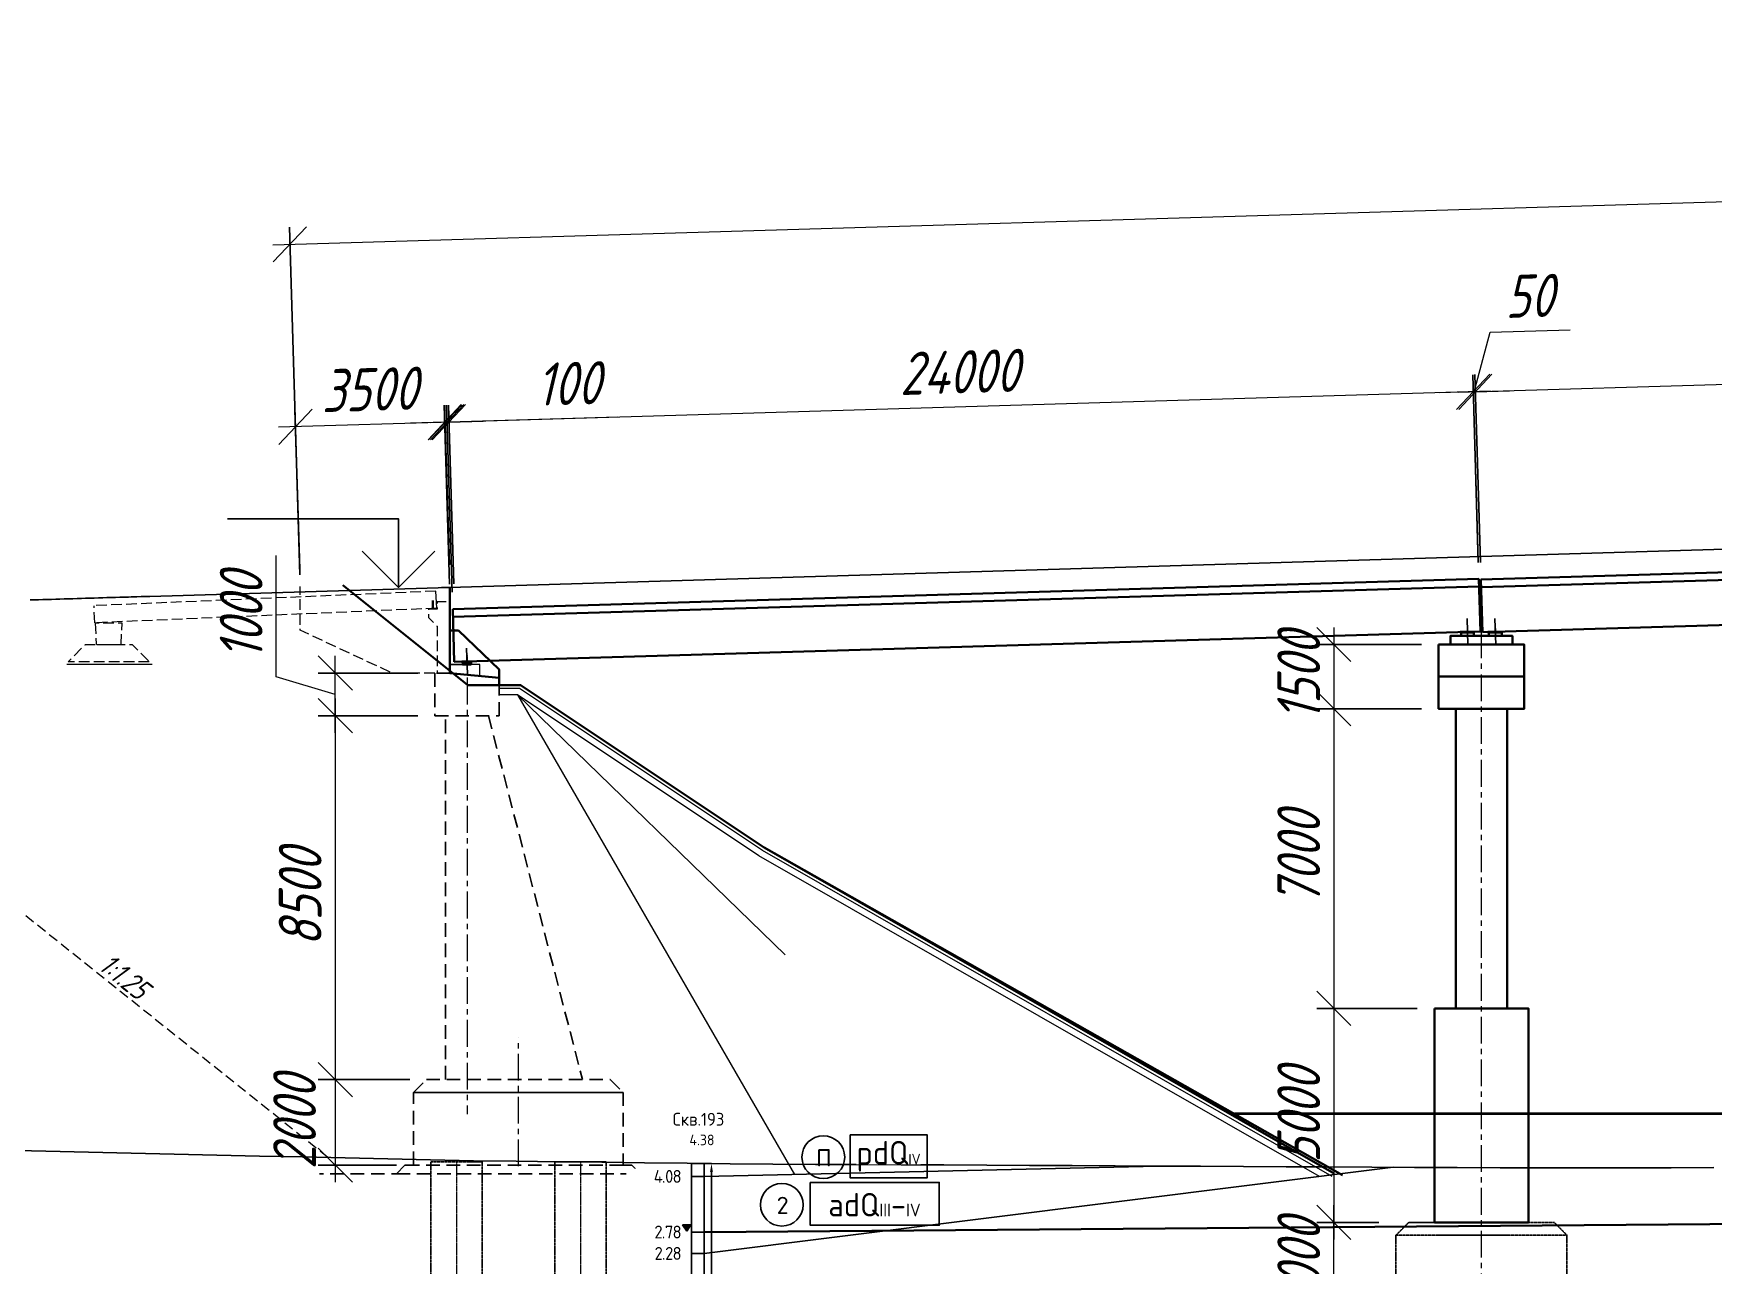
# Model space of a CAD drawing. Header units: millimetres. Extents: x 1864 to 10174863, y -4887456 to 5366151.
# Drawn here: x 6629556 to 6668827, y 1999 to 30779 of the extents above; entities that cross this region are included whole.
import ezdxf
from ezdxf.enums import TextEntityAlignment as Align

# ---------------------------------------------------------------- set-up
doc = ezdxf.new("R2018")
doc.units = ezdxf.units.MM
for name, pattern in [('DASHED', [7, 5, -2, 0]), ('HIDDEN', [9.525, 6.35, -3.175]), ('невидимая', [9.525, 6.35, -3.175]), ('осевая', [2, 1.25, -0.25, 0.25, -0.25])]:
    doc.linetypes.add(name, pattern=pattern)
for name, color, linetype, lineweight in [('(m)Невидимый контур', 4, 'HIDDEN', 18), ('01_Основные', 7, 'Continuous', 40), ('04_Невидимые', 3, 'Continuous', 13), ('1-Бетон', 106, 'Continuous', 35), ('1-Примечания', 4, 'Continuous', 25), ('1-Размеры', 1, 'Continuous', 25), ('1-Текст_3', 250, 'Continuous', 25), ('ИС_TXT', 4, 'Continuous', 18), ('ИС_АРМ', 1, 'Continuous', 35), ('ИС_Основная', 7, 'Continuous', 35), ('ИС_Ось', 3, 'осевая', 18), ('ИС_Размер', 3, 'Continuous', 18), ('ИС_Тонкая', 3, 'Continuous', 18), ('Размеры', 3, 'Continuous', 15), ('Штриховка', 2, 'Continuous', 5)]:
    doc.layers.add(name, color=color, linetype=linetype, lineweight=lineweight)
for name, color, linetype in [('geology', 250, 'Continuous'), ('Возрастные индексы', 1, 'Continuous'), ('Геология', 250, 'Continuous'), ('ИС_Невидимая', 4, 'невидимая'), ('Красный профиль', 1, 'Continuous'), ('Номера ИГЭ', 22, 'Continuous'), ('Отметки в скважинах', 7, 'Continuous'), ('Скважина', 170, 'Continuous'), ('Черный профиль', 3, 'Continuous')]:
    doc.layers.add(name, color=color, linetype=linetype)
doc.layers.add('Оси_Невидимые', color=5, linetype='Continuous', plot=False)
doc.layers.add('Помощь_Невидимый', color=7, linetype='Continuous', lineweight=30, plot=False)
doc.styles.add('0', font='isocpeur.ttf', dxfattribs={"width": 0.8, "oblique": 15})
doc.styles.add('ISOCPEUR_', font='isocpeur.ttf', dxfattribs={"width": 0.8, "oblique": 15, "height": 250})
doc.styles.get("Standard").update_dxf_attribs({"font": 'arial.ttf'})
doc.styles.add('Стандарт-геология', font='romant.shx', dxfattribs={"width": 0.9, "height": 2.5})
doc.dimstyles.new('М400нов', dxfattribs={"dimscale": 400, "dimtxt": 2.5, "dimasz": 2, "dimexe": 1, "dimexo": 1, "dimgap": 0.8, "dimtad": 1, "dimdec": 0, "dimzin": 0, "dimdsep": 46, "dimtxsty": '0', "dimblk": 'OBLIQUE', "dimcen": 0.09, "dimdle": 1, "dimclrd": 256, "dimclre": 256, "dimclrt": 256, "dimadec": 4, "dimazin": 0, "dimtfac": 1, "dimtdec": 0, "dimtmove": 1, "dimatfit": 2, "dimfxl": 1, "dimtolj": 1, "dimtzin": 0, "dimlwd": -1, "dimarcsym": 0})
doc.dimstyles.new('Скважина', dxfattribs={"dimtxt": 1.2, "dimasz": 2, "dimexe": 0, "dimexo": 0, "dimgap": 0.1, "dimtad": 1, "dimjust": 2, "dimtoh": 1, "dimdec": 1, "dimlfac": 0.1, "dimrnd": 0.1, "dimzin": 0, "dimdsep": 46, "dimtxsty": 'Standard', "dimcen": 0, "dimdle": 1.5, "dimadec": 1, "dimazin": 0, "dimtfac": 1, "dimtdec": 1, "dimtofl": 0, "dimtmove": 0, "dimatfit": 3, "dimfxl": 3, "dimtolj": 1, "dimtzin": 0, "dimarcsym": 0})

# ---------------------------------------------------------------- blocks, each defined once
blk = doc.blocks.new('*U455')
blk.add_lwpolyline([(0, 0), (0, 200)])
at = {"layer": 'Defpoints'}
for points in [[(-9, 0), (-9, 200)], [(-8, 0), (-8, 200)], [(8, 0), (8, 200)], [(9, 0), (9, 200)]]:
    blk.add_lwpolyline(points, dxfattribs=at)
blk = doc.blocks.new('_OBLIQUE')
at = {"color": 0, "linetype": 'ByBlock', "lineweight": -2}
blk.add_line((0.5, 0.5), (-0.5, -0.5), dxfattribs=at)
blk = doc.blocks.new('*D1109')
at = {"layer": 'Defpoints', "color": 0, "linetype": 'Continuous', "transparency": 16777216}
for p in [(6639165, 21698), (6639289, 17518), (6639389, 17521)]:
    blk.add_point(p, dxfattribs=at)
at = {"layer": 'ИС_Размер', "lineweight": -2, "transparency": 16777216}
for p, q in [((6639278, 17918), (6639154, 22098)), ((6639377, 17921), (6639253, 22101))]:
    blk.add_line(p, q, dxfattribs=at)
at = {"layer": 'ИС_Размер', "transparency": 16777216}
for p, q in [((6639165, 21698), (6638366, 21674)), ((6639265, 21701), (6639165, 21698)), ((6639265, 21701), (6639165, 21698)), ((6643211, 21818), (6639265, 21701)), ((6639265, 21701), (6640064, 21725))]:
    blk.add_line(p, q, dxfattribs=at)
at = {"layer": 'ИС_Размер', "linetype": 'Continuous', "transparency": 16777216, "xscale": 800, "yscale": 800, "zscale": 800}
for p, rotation in [((6639165, 21698), 1.699057018644369), ((6639265, 21701), 181.6990570186444)]:
    blk.add_blockref('_OBLIQUE', p, dxfattribs=dict(at, rotation=rotation))
at = {"layer": 'ИС_Размер', "linetype": 'Continuous', "transparency": 16777216, "insert": (6642053, 22604), "char_height": 1000, "attachment_point": 5, "rotation": 1.6991, "style": '0'}
blk.add_mtext('\\A1;100', dxfattribs=at)
blk = doc.blocks.new('*D1110')
at = {"layer": 'Defpoints', "color": 0, "linetype": 'Continuous', "transparency": 16777216}
for p in [(6635678, 21592), (6635790, 17863), (6639289, 17968)]:
    blk.add_point(p, dxfattribs=at)
at = {"layer": 'ИС_Размер', "lineweight": -2, "transparency": 16777216}
for p, q in [((6639277, 18368), (6639165, 22097)), ((6635778, 18263), (6635666, 21992))]:
    blk.add_line(p, q, dxfattribs=at)
at = {"layer": 'ИС_Размер', "transparency": 16777216}
blk.add_line((6639577, 21709), (6635278, 21580), dxfattribs=at)
at = {"layer": 'ИС_Размер', "linetype": 'Continuous', "transparency": 16777216, "xscale": 800, "yscale": 800, "zscale": 800}
for p, rotation in [((6635678, 21592), 181.7209602020484), ((6639177, 21697), 1.720960202048429)]:
    blk.add_blockref('_OBLIQUE', p, dxfattribs=dict(at, rotation=rotation))
at = {"layer": 'ИС_Размер', "linetype": 'Continuous', "transparency": 16777216, "insert": (6637403, 22464), "char_height": 1000, "attachment_point": 5, "rotation": 1.721, "style": '0'}
blk.add_mtext('\\A1;3500', dxfattribs=at)
blk = doc.blocks.new('*U439')
at = {"layer": '1-Примечания', "linetype": 'Continuous'}
blk.add_line((0, 0), (0.5, 0), dxfattribs=at)
for points in [[(3, 0), (3, 4), (13, 4)], [(5.121, 2.121), (3, 0), (0.879, 2.121)]]:
    blk.add_lwpolyline(points, dxfattribs=at)
at = {"layer": '1-Текст_3', "lineweight": 30, "oblique": 15, "width": 0.8, "flags": 104}
blk.add_attdef('ВЫСОТА', text='', height=3, dxfattribs=at).set_placement((8.127, 6.167), align=Align.MIDDLE_CENTER)
blk.add_attdef('ПРИМЕЧАНИЕ', text='', height=3, dxfattribs=at).set_placement((8, 3.25), align=Align.TOP_CENTER)
blk = doc.blocks.new('*D1167')
at = {"layer": 'Defpoints', "color": 0, "linetype": 'Continuous', "transparency": 16777216}
for p in [(6638940, 14841), (6636608, 6341), (6638726, 6341)]:
    blk.add_point(p, dxfattribs=at)
at = {"layer": 'ИС_Размер', "transparency": 16777216}
blk.add_line((6636608, 15241), (6636608, 5941), dxfattribs=at)
at = {"layer": 'ИС_Размер', "lineweight": -2, "transparency": 16777216}
for p, q in [((6638540, 14841), (6636208, 14841)), ((6638326, 6341), (6636208, 6341))]:
    blk.add_line(p, q, dxfattribs=at)
at = {"layer": 'ИС_Размер', "linetype": 'Continuous', "transparency": 16777216, "xscale": 800, "yscale": 800, "zscale": 800}
for p, rotation in [((6636608, 14841), 90), ((6636608, 6341), 270)]:
    blk.add_blockref('_OBLIQUE', p, dxfattribs=dict(at, rotation=rotation))
at = {"layer": 'ИС_Размер', "linetype": 'Continuous', "transparency": 16777216, "insert": (6635788, 10591), "char_height": 1000, "attachment_point": 5, "rotation": 90, "style": '0'}
blk.add_mtext('\\A1;8500', dxfattribs=at)
blk = doc.blocks.new('*D1168')
at = {"layer": 'Defpoints', "color": 0, "linetype": 'Continuous', "transparency": 16777216}
for p in [(6638752, 6341), (6636608, 4341), (6638439, 4341)]:
    blk.add_point(p, dxfattribs=at)
at = {"layer": 'ИС_Размер', "transparency": 16777216}
blk.add_line((6636608, 6741), (6636608, 3941), dxfattribs=at)
at = {"layer": 'ИС_Размер', "lineweight": -2, "transparency": 16777216}
for p, q in [((6638352, 6341), (6636208, 6341)), ((6638039, 4341), (6636208, 4341))]:
    blk.add_line(p, q, dxfattribs=at)
at = {"layer": 'ИС_Размер', "linetype": 'Continuous', "transparency": 16777216, "xscale": 800, "yscale": 800, "zscale": 800}
for p, rotation in [((6636608, 6341), 90), ((6636608, 4341), 270)]:
    blk.add_blockref('_OBLIQUE', p, dxfattribs=dict(at, rotation=rotation))
at = {"layer": 'ИС_Размер', "linetype": 'Continuous', "transparency": 16777216, "insert": (6635657, 5341), "char_height": 1000, "attachment_point": 5, "rotation": 90, "style": '0'}
blk.add_mtext('\\A1;2000', dxfattribs=at)
blk = doc.blocks.new('*D1169')
at = {"layer": 'Defpoints', "color": 0, "linetype": 'Continuous', "transparency": 16777216}
for p in [(6636608, 15838), (6638940, 15838), (6638940, 14841)]:
    blk.add_point(p, dxfattribs=at)
at = {"layer": 'ИС_Размер', "transparency": 16777216}
for p, q in [((6635228, 15754), (6635228, 18582)), ((6636608, 14441), (6636608, 16238)), ((6636608, 15340), (6635228, 15754))]:
    blk.add_line(p, q, dxfattribs=at)
at = {"layer": 'ИС_Размер', "lineweight": -2, "transparency": 16777216}
for p, q in [((6638540, 15838), (6636208, 15838)), ((6638540, 14841), (6636208, 14841))]:
    blk.add_line(p, q, dxfattribs=at)
at = {"layer": 'ИС_Размер', "linetype": 'Continuous', "transparency": 16777216, "xscale": 800, "yscale": 800, "zscale": 800}
for p, rotation in [((6636608, 15838), 90), ((6636608, 14841), 270)]:
    blk.add_blockref('_OBLIQUE', p, dxfattribs=dict(at, rotation=rotation))
at = {"layer": 'ИС_Размер', "linetype": 'Continuous', "transparency": 16777216, "insert": (6634408, 17168), "char_height": 1000, "attachment_point": 5, "rotation": 90, "style": '0'}
blk.add_mtext('\\A1;1000', dxfattribs=at)
blk = doc.blocks.new('*D1068')
at = {"layer": 'Defpoints', "color": 0, "transparency": 16777216}
for p in [(0, 90), (0, -130), (1.69, -130)]:
    blk.add_point(p, dxfattribs=at)
at = {"layer": 'Оси_Невидимые', "color": 0, "lineweight": -2, "transparency": 16777216}
for p, q in [((0, 90), (1.69, 90)), ((1.69, 88), (1.69, -128)), ((0, -130), (1.69, -130))]:
    blk.add_line(p, q, dxfattribs=at)
at = {"layer": 'Оси_Невидимые', "color": 0, "transparency": 16777216}
for points in [[(1.36, 88), (2.03, 88), (1.69, 90)], [(1.36, -128), (2.03, -128), (1.69, -130)]]:
    blk.add_solid(points, dxfattribs=at)
at = {"layer": 'Оси_Невидимые', "color": 0, "transparency": 16777216, "insert": (0.98, -126.23), "char_height": 1.2, "attachment_point": 5, "rotation": 90}
blk.add_mtext('\\A1;22.0', dxfattribs=at)
blk = doc.blocks.new('*U1065')
at = {"layer": 'Скважина'}
for p, q in [((-1.5, 0), (-1.5, -220)), ((1.5, -220), (1.5, 0)), ((-1.5, -220), (1.5, -220))]:
    blk.add_line(p, q, dxfattribs=at)
blk = doc.blocks.new('*D1076')
at = {"layer": 'Defpoints', "color": 0, "transparency": 16777216}
for p in [(0, 87.01), (0, -120), (1.69, -120)]:
    blk.add_point(p, dxfattribs=at)
at = {"layer": 'Оси_Невидимые', "color": 0, "lineweight": -2, "transparency": 16777216}
for p, q in [((0, 87.01), (1.69, 87.01)), ((1.69, 85.01), (1.69, -118)), ((0, -120), (1.69, -120))]:
    blk.add_line(p, q, dxfattribs=at)
at = {"layer": 'Оси_Невидимые', "color": 0, "transparency": 16777216}
for points in [[(1.36, 85.01), (2.03, 85.01), (1.69, 87.01)], [(1.36, -118), (2.03, -118), (1.69, -120)]]:
    blk.add_solid(points, dxfattribs=at)
at = {"layer": 'Оси_Невидимые', "color": 0, "transparency": 16777216, "insert": (0.98, -116.23), "char_height": 1.2, "attachment_point": 5, "rotation": 90}
blk.add_mtext('\\A1;20.7', dxfattribs=at)
blk = doc.blocks.new('A$C2FC637E1')
at = {"layer": 'Штриховка'}
h = blk.add_hatch(color=5, dxfattribs=at)
h.dxf.hatch_style = 1
h.paths.add_polyline_path([(2, 1.5), (1, 1.5), (0, 1.5), (1, 0)])
at = {"layer": 'Геология', "color": 5}
for points in [[(1, 1.5), (0, 1.5)], [(1, 0), (1, 0), (0, 1.5)], [(2, 1.5), (1, 1.5)], [(1, 0), (2, 1.5)]]:
    blk.add_lwpolyline(points, dxfattribs=at)
blk = doc.blocks.new('A$C84e8bafe')
at = {"layer": 'Возрастные индексы', "color": 250}
blk.add_lwpolyline([(1162, 1020), (4178, 1020), (4178, 20), (1162, 20)], close=True, dxfattribs=at)
at = {"layer": 'Номера ИГЭ', "color": 250, "style": 'Стандарт-геология'}
blk.add_text('2', height=400, dxfattribs=at).set_placement((517, 484), align=Align.MIDDLE)
at = {"layer": 'Возрастные индексы', "color": 250, "insert": (2664, 499), "char_height": 300, "width": 2952.51, "attachment_point": 5, "style": 'Стандарт-геология', "bg_fill": 3, "box_fill_scale": 1, "bg_fill_color": 256, "bg_fill_transparency": 0}
blk.add_mtext('{\\H1.833x;аdQ}III{\\H1.833x;-}IV', dxfattribs=at)
at = {"color": 18, "true_color": 0x000000}
blk.add_circle((499, 499), 499, dxfattribs=at)
blk = doc.blocks.new('A$C37DD3633')
at = {"color": 18, "true_color": 0x000000}
blk.add_circle((4.96, 5), 5, dxfattribs=at)
at = {"layer": 'Возрастные индексы', "color": 250, "insert": (20.21, 5.2), "char_height": 3, "width": 15, "attachment_point": 5, "style": 'Стандарт-геология', "bg_fill": 3, "box_fill_scale": 1, "bg_fill_color": 256, "bg_fill_transparency": 0}
blk.add_mtext('{\\H1.833x;pdQ\\H0.4546x;IV}', dxfattribs=at)
at = {"layer": 'Номера ИГЭ', "color": 250, "style": 'Стандарт-геология'}
blk.add_text('П', height=4, dxfattribs=at).set_placement((5.1, 4.85), align=Align.MIDDLE)
at = {"layer": 'Возрастные индексы', "color": 250}
blk.add_lwpolyline([(11.21, 10.2), (29.24, 10.2), (29.24, 0.2), (11.21, 0.2)], close=True, dxfattribs=at)
blk = doc.blocks.new('б24 1.23')
at = {"layer": '1-Бетон', "linetype": 'Continuous'}
for points in [[(0, 0), (6, 1230)], [(6, 1230), (24005, 1120)], [(5, 1050), (24005, 940)], [(24000, -110), (24005, 1120)], [(0, 0), (24000, -110)]]:
    blk.add_lwpolyline(points, dxfattribs=at)
at = {"layer": 'Красный профиль', "linetype": 'Continuous'}
for points in [[(301, 306), (299, -309)], [(23701, 199), (23698, -416)]]:
    blk.add_lwpolyline(points, dxfattribs=at)
blk = doc.blocks.new('*D1292')
at = {"layer": 'Defpoints', "color": 0, "linetype": 'Continuous', "transparency": 16777216}
for p in [(6659953, 3005), (6661404, 3005), (6661104, 1005)]:
    blk.add_point(p, dxfattribs=at)
at = {"layer": 'ИС_Размер', "transparency": 16777216}
blk.add_line((6659953, 605), (6659953, 3405), dxfattribs=at)
at = {"layer": 'ИС_Размер', "lineweight": -2, "transparency": 16777216}
for p, q in [((6661004, 3005), (6659553, 3005)), ((6660704, 1005), (6659553, 1005))]:
    blk.add_line(p, q, dxfattribs=at)
at = {"layer": 'ИС_Размер', "linetype": 'Continuous', "transparency": 16777216, "xscale": 800, "yscale": 800, "zscale": 800}
for p, rotation in [((6659953, 3005), 90), ((6659953, 1005), 270)]:
    blk.add_blockref('_OBLIQUE', p, dxfattribs=dict(at, rotation=rotation))
at = {"layer": 'ИС_Размер', "linetype": 'Continuous', "transparency": 16777216, "insert": (6659133, 2005), "char_height": 1000, "attachment_point": 5, "rotation": 90, "style": '0'}
blk.add_mtext('\\A1;2000', dxfattribs=at)
blk = doc.blocks.new('*D1293')
at = {"layer": 'Defpoints', "color": 0, "linetype": 'Continuous', "transparency": 16777216}
for p in [(6662404, 15005), (6659953, 8005), (6662304, 8005)]:
    blk.add_point(p, dxfattribs=at)
at = {"layer": 'ИС_Размер', "transparency": 16777216}
blk.add_line((6659953, 15405), (6659953, 7605), dxfattribs=at)
at = {"layer": 'ИС_Размер', "lineweight": -2, "transparency": 16777216}
for p, q in [((6662004, 15005), (6659553, 15005)), ((6661904, 8005), (6659553, 8005))]:
    blk.add_line(p, q, dxfattribs=at)
at = {"layer": 'ИС_Размер', "linetype": 'Continuous', "transparency": 16777216, "xscale": 800, "yscale": 800, "zscale": 800}
for p, rotation in [((6659953, 15005), 90), ((6659953, 8005), 270)]:
    blk.add_blockref('_OBLIQUE', p, dxfattribs=dict(at, rotation=rotation))
at = {"layer": 'ИС_Размер', "linetype": 'Continuous', "transparency": 16777216, "insert": (6659133, 11505), "char_height": 1000, "attachment_point": 5, "rotation": 90, "style": '0'}
blk.add_mtext('\\A1;7000', dxfattribs=at)
blk = doc.blocks.new('*D1294')
at = {"layer": 'Defpoints', "color": 0, "linetype": 'Continuous', "transparency": 16777216}
for p in [(6662404, 16505), (6659953, 15005), (6662404, 15005)]:
    blk.add_point(p, dxfattribs=at)
at = {"layer": 'ИС_Размер', "transparency": 16777216}
blk.add_line((6659953, 16905), (6659953, 14605), dxfattribs=at)
at = {"layer": 'ИС_Размер', "lineweight": -2, "transparency": 16777216}
for p, q in [((6662004, 16505), (6659553, 16505)), ((6662004, 15005), (6659553, 15005))]:
    blk.add_line(p, q, dxfattribs=at)
at = {"layer": 'ИС_Размер', "linetype": 'Continuous', "transparency": 16777216, "xscale": 800, "yscale": 800, "zscale": 800}
for p, rotation in [((6659953, 16505), 90), ((6659953, 15005), 270)]:
    blk.add_blockref('_OBLIQUE', p, dxfattribs=dict(at, rotation=rotation))
at = {"layer": 'ИС_Размер', "linetype": 'Continuous', "transparency": 16777216, "insert": (6659133, 15755), "char_height": 1000, "attachment_point": 5, "rotation": 90, "style": '0'}
blk.add_mtext('\\A1;1500', dxfattribs=at)
blk = doc.blocks.new('*D1295')
at = {"layer": 'Defpoints', "color": 0, "linetype": 'Continuous', "transparency": 16777216}
for p in [(6662304, 8005), (6659953, 3005), (6661404, 3005)]:
    blk.add_point(p, dxfattribs=at)
at = {"layer": 'ИС_Размер', "transparency": 16777216}
blk.add_line((6659953, 8405), (6659953, 2605), dxfattribs=at)
at = {"layer": 'ИС_Размер', "lineweight": -2, "transparency": 16777216}
for p, q in [((6661904, 8005), (6659553, 8005)), ((6661004, 3005), (6659553, 3005))]:
    blk.add_line(p, q, dxfattribs=at)
at = {"layer": 'ИС_Размер', "linetype": 'Continuous', "transparency": 16777216, "xscale": 800, "yscale": 800, "zscale": 800}
for p, rotation in [((6659953, 8005), 90), ((6659953, 3005), 270)]:
    blk.add_blockref('_OBLIQUE', p, dxfattribs=dict(at, rotation=rotation))
at = {"layer": 'ИС_Размер', "linetype": 'Continuous', "transparency": 16777216, "insert": (6659133, 5505), "char_height": 1000, "attachment_point": 5, "rotation": 90, "style": '0'}
blk.add_mtext('\\A1;5000', dxfattribs=at)
blk = doc.blocks.new('*D1297')
at = {"layer": 'Defpoints', "color": 0, "transparency": 16777216}
for p in [(6663213, 22410), (6663343, 18022), (6663393, 18023)]:
    blk.add_point(p, dxfattribs=at)
at = {"layer": 'ИС_Размер', "transparency": 16777216}
for p, q in [((6663238, 22411), (6663611, 23802)), ((6663611, 23802), (6665478, 23858)), ((6663213, 22410), (6662413, 22386)), ((6663263, 22411), (6663213, 22410)), ((6663263, 22411), (6663213, 22410)), ((6663263, 22411), (6664062, 22435))]:
    blk.add_line(p, q, dxfattribs=at)
at = {"layer": 'ИС_Размер', "lineweight": -2, "transparency": 16777216}
for p, q in [((6663331, 18422), (6663201, 22810)), ((6663381, 18423), (6663251, 22811))]:
    blk.add_line(p, q, dxfattribs=at)
at = {"layer": 'ИС_Размер', "transparency": 16777216, "xscale": 800, "yscale": 800, "zscale": 800}
for p, rotation in [((6663213, 22410), 1.699057018922731), ((6663263, 22411), 181.6990570189227)]:
    blk.add_blockref('_OBLIQUE', p, dxfattribs=dict(at, rotation=rotation))
at = {"layer": 'ИС_Размер', "transparency": 16777216, "insert": (6664520, 24650), "char_height": 1000, "attachment_point": 5, "rotation": 1.6991, "style": '0'}
blk.add_mtext('\\A1;50', dxfattribs=at)
blk = doc.blocks.new('*D1298')
at = {"layer": 'Defpoints', "color": 0, "transparency": 16777216}
for p in [(6687252, 23123), (6687382, 18735), (6663393, 18023)]:
    blk.add_point(p, dxfattribs=at)
at = {"layer": 'ИС_Размер', "lineweight": -2, "transparency": 16777216}
for p, q in [((6687371, 19135), (6687240, 23523)), ((6663381, 18423), (6663251, 22811))]:
    blk.add_line(p, q, dxfattribs=at)
at = {"layer": 'ИС_Размер', "transparency": 16777216}
blk.add_line((6662863, 22400), (6687652, 23135), dxfattribs=at)
at = {"layer": 'ИС_Размер', "transparency": 16777216, "xscale": 800, "yscale": 800, "zscale": 800}
for p, rotation in [((6687252, 23123), 1.699057018740383), ((6663263, 22411), 181.6990570187404)]:
    blk.add_blockref('_OBLIQUE', p, dxfattribs=dict(at, rotation=rotation))
at = {"layer": 'ИС_Размер', "transparency": 16777216, "insert": (6675233, 23587), "char_height": 1000, "attachment_point": 5, "rotation": 1.6991, "style": '0'}
blk.add_mtext('\\A1;24000', dxfattribs=at)
blk = doc.blocks.new('*D1309')
at = {"layer": 'Defpoints', "color": 0, "transparency": 16777216}
for p in [(6786891, 30367), (6787133, 22247), (6635790, 17736)]:
    blk.add_point(p, dxfattribs=at)
at = {"layer": 'ИС_Размер', "lineweight": -2, "transparency": 16777216}
for p, q in [((6787121, 22647), (6786879, 30767)), ((6635778, 18135), (6635536, 26255))]:
    blk.add_line(p, q, dxfattribs=at)
at = {"layer": 'ИС_Размер', "transparency": 16777216}
blk.add_line((6635148, 25843), (6787291, 30379), dxfattribs=at)
at = {"layer": 'ИС_Размер', "transparency": 16777216, "xscale": 800, "yscale": 800, "zscale": 800}
for p, rotation in [((6786891, 30367), 1.7075030835036), ((6635548, 25855), 181.7075030835036)]:
    blk.add_blockref('_OBLIQUE', p, dxfattribs=dict(at, rotation=rotation))
at = {"layer": 'ИС_Размер', "transparency": 16777216, "insert": (6711195, 28931), "char_height": 1000, "attachment_point": 5, "rotation": 1.7075, "style": '0'}
blk.add_mtext('\\A1;151450', dxfattribs=at)
blk = doc.blocks.new('*D1333')
at = {"layer": 'Defpoints', "color": 0, "transparency": 16777216}
for p in [(6639224, 21698), (6663343, 18043), (6639353, 17331)]:
    blk.add_point(p, dxfattribs=at)
at = {"layer": 'ИС_Размер', "lineweight": -2, "transparency": 16777216}
for p, q in [((6663331, 18442), (6663201, 22810)), ((6639341, 17731), (6639212, 22098))]:
    blk.add_line(p, q, dxfattribs=at)
at = {"layer": 'ИС_Размер', "transparency": 16777216}
blk.add_line((6663613, 22422), (6638824, 21687), dxfattribs=at)
at = {"layer": 'ИС_Размер', "transparency": 16777216, "xscale": 800, "yscale": 800, "zscale": 800}
for p, rotation in [((6663213, 22410), 1.699057018737511), ((6639224, 21698), 181.6990570187375)]:
    blk.add_blockref('_OBLIQUE', p, dxfattribs=dict(at, rotation=rotation))
at = {"layer": 'ИС_Размер', "transparency": 16777216, "insert": (6651194, 22874), "char_height": 1000, "attachment_point": 5, "rotation": 1.6991, "style": '0'}
blk.add_mtext('\\A1;24000', dxfattribs=at)
blk = doc.blocks.new('*U1067')
at = {"layer": 'Отметки в скважинах'}
for p, q in [((-5.5, -130), (-3, -130)), ((0, -130), (2.5, -130))]:
    blk.add_line(p, q, dxfattribs=at)
at = {"layer": 'Помощь_Невидимый', "color": 5, "lineweight": -3}
for p, q in [((-5.5, -10), (-3, -10)), ((0, -130), (2.5, -130))]:
    blk.add_line(p, q, dxfattribs=at)
at = {"layer": 'Оси_Невидимые'}
dim = blk.add_aligned_dim(p1=(0, 90), p2=(0, -130), distance=1.69, dimstyle='Скважина', dxfattribs=at)
dim.commit()
dim.dimension.update_dxf_attribs({"geometry": '*D1068', "text_midpoint": (0.98, -126.23)})
at = {"layer": 'Отметки в скважинах', "lineweight": 13, "insert": (3.15, -130), "char_height": 3, "width": 7.6116, "attachment_point": 4, "style": 'Стандарт-геология', "bg_fill": 3, "box_fill_scale": 1.1, "bg_fill_color": 256, "bg_fill_transparency": 0}
blk.add_mtext('{\\T0.9;22.0}', dxfattribs=at)
blk = doc.blocks.new('*U1075')
at = {"layer": 'Отметки в скважинах'}
for p, q in [((-5.5, -120), (-3, -120)), ((0, -120), (2.5, -120))]:
    blk.add_line(p, q, dxfattribs=at)
at = {"layer": 'Помощь_Невидимый', "color": 5, "lineweight": -3}
for p, q in [((-5.5, -10), (-3, -10)), ((0, -120), (2.5, -120))]:
    blk.add_line(p, q, dxfattribs=at)
at = {"layer": 'Оси_Невидимые'}
dim = blk.add_aligned_dim(p1=(0, 87.01), p2=(0, -120), distance=1.69, dimstyle='Скважина', dxfattribs=at)
dim.commit()
dim.dimension.update_dxf_attribs({"geometry": '*D1076', "text_midpoint": (0.98, -116.23)})
at = {"layer": 'Отметки в скважинах', "lineweight": 13, "insert": (3.15, -120), "char_height": 3, "width": 7.6116, "attachment_point": 4, "style": 'Стандарт-геология', "bg_fill": 3, "box_fill_scale": 1.1, "bg_fill_color": 256, "bg_fill_transparency": 0}
blk.add_mtext('{\\T0.9;20.7}', dxfattribs=at)
blk = doc.blocks.new('нов геол')
at = {"layer": 'geology'}
blk.add_blockref('A$C84e8bafe', (8504576, 418015), dxfattribs=at)
at = {"layer": 'Скважина', "color": 0, "xscale": 100, "yscale": 100, "zscale": 100}
blk.add_blockref('*U1067', (8503260, 410476), dxfattribs=at)
at = {"layer": 'Скважина', "color": 0, "style": 'Стандарт-геология', "width": 0.9}
blk.add_text('Скв.193', height=300, dxfattribs=at).set_placement((8503126, 420361), align=Align.CENTER)
at = {"layer": 'Скважина', "color": 0, "lineweight": 13, "style": 'Стандарт-геология', "width": 0.9}
blk.add_text('4.38', height=250, dxfattribs=at).set_placement((8503500, 420153), align=Align.TOP_RIGHT)
at = {"layer": 'Геология', "color": 18, "true_color": 0x000000, "flags": 128}
for points in [[(8502960, 419476), (8503260, 419476)], [(8502960, 419176), (8503260, 419176)], [(8502960, 417876), (8503260, 417876)], [(8502960, 417376), (8503260, 417376)]]:
    blk.add_lwpolyline(points, dxfattribs=at)
at = {"layer": 'geology', "color": 5, "xscale": 100, "yscale": 100, "zscale": 100}
blk.add_blockref('*U1065', (8503110, 419476), dxfattribs=at)
at = {"layer": 'Скважина', "color": 0, "xscale": 100, "yscale": 100, "zscale": 100}
blk.add_blockref('*U1075', (8503260, 410776), dxfattribs=at)
at = {"layer": 'geology'}
blk.add_line((8503260, 417376), (8519365, 419390), dxfattribs=at)
blk.add_lwpolyline([(8503260, 419176), (8513865, 419417)], dxfattribs=at)
at = {"layer": 'ИС_Основная', "color": 146, "linetype": 'Continuous', "true_color": 0x105689}
blk.add_line((8503260, 417876), (8531811, 418103), dxfattribs=at)
at = {"layer": 'Отметки в скважинах', "color": 0, "lineweight": 13, "char_height": 300, "width": 1241.03, "attachment_point": 6, "style": 'Стандарт-геология', "bg_fill": 3, "box_fill_scale": 1.1, "bg_fill_color": 256, "bg_fill_transparency": 0}
for s, insert in [('{\\T0.9;4.08}', (8502710, 419176)), ('{\\T0.9;2.28}', (8502710, 417376))]:
    blk.add_mtext(s, dxfattribs=dict(at, insert=insert))
at = {"layer": 'Геология', "xscale": 100, "yscale": 100, "zscale": 100}
blk.add_blockref('A$C37DD3633', (8505548, 419126), dxfattribs=at)
at = {"layer": 'Отметки в скважинах', "color": 0, "lineweight": 13, "insert": (8502710, 417876), "char_height": 300, "width": 1241.03, "attachment_point": 6, "style": 'Стандарт-геология', "bg_fill": 3, "box_fill_scale": 1.1, "bg_fill_color": 256, "bg_fill_transparency": 0}
blk.add_mtext('{\\T0.9;2.78}', dxfattribs=at)
at = {"layer": 'geology', "xscale": 100, "yscale": 100, "zscale": 100}
blk.add_blockref('A$C2FC637E1', (8502750, 417894), dxfattribs=at)

msp = doc.modelspace()

# ---------------------------------------------------------------- linework, layer by layer
at = {"layer": '(m)Невидимый контур', "color": 3, "ltscale": 37}
msp.add_line((6636438.6, 4518.8), (6620478.7, 17275.1), dxfattribs=at)
at = {"linetype": 'Continuous', "flags": 128}
msp.add_lwpolyline([(6639289.4, 16038.5), (6639689.4, 16038.5), (6639689.4, 16110.5)], dxfattribs=at)
at = {"layer": '01_Основные', "color": 146, "linetype": 'Continuous', "true_color": 0x105689}
msp.add_line((6749496.9, 5540), (6657629.8, 5540), dxfattribs=at)
at = {"layer": '04_Невидимые', "color": 4, "linetype": 'DASHED', "ltscale": 50, "flags": 128}
for points in [[(6638962.4, 17752.1), (6630979.4, 17412.9)], [(6639289.4, 15838.1), (6637939.6, 15838.1), (6635790.6, 16838.4), (6635790, 17863.2)], [(6630986.6, 17012), (6630969.6, 17412.5)], [(6638979.4, 17352.5), (6630996.4, 17013.2)], [(6630996.4, 17013.2), (6630996.4, 17003.2)]]:
    msp.add_lwpolyline(points, dxfattribs=at)
at = {"layer": '04_Невидимые', "color": 4, "linetype": 'DASHED', "ltscale": 500, "flags": 128}
msp.add_lwpolyline([(6638979.4, 17351.7), (6638962.4, 17752.1)], dxfattribs=at)
msp.add_lwpolyline([(6638979.4, 17351.7), (6638962.4, 17752.1)], dxfattribs=at)
at = {"layer": '04_Невидимые', "color": 4, "linetype": 'DASHED', "ltscale": 50, "flags": 128}
for points in [[(6639289.4, 15838.1), (6639289.4, 17502.9), (6638990, 17502.9), (6638990, 17334.4), (6638789.4, 17334.4), (6638789.4, 17134.4), (6638989.4, 16934.4), (6638989.4, 15838.1)], [(6630996.4, 17003.2), (6631020.4, 16523.2), (6631041.4, 16503.2), (6631581.4, 16503.2), (6631602.4, 16523.2), (6631626.4, 17003.2)], [(6632261.4, 16103.2), (6630361.4, 16103.2), (6630761.4, 16503.2), (6631861.4, 16503.2)]]:
    msp.add_lwpolyline(points, close=True, dxfattribs=at)
at = {"layer": '04_Невидимые', "color": 4, "linetype": 'DASHED', "ltscale": 500, "flags": 128}
msp.add_lwpolyline([(6639289.4, 15838.2), (6639989.4, 15769.4), (6639989.4, 16038.5), (6639289.4, 16038.5)], close=True, dxfattribs=at)
at = {"layer": '1-Бетон'}
for points in [[(6662403.9, 16504.7), (6664404, 16504.7), (6664404, 15004.7), (6662403.9, 15004.7)], [(6663249.4, 16784.3), (6662909.4, 16784.3), (6662909.4, 16804.3), (6663249.4, 16804.3)], [(6663229.4, 16784.3), (6662929.4, 16784.3), (6662929.4, 16704.7), (6663229.4, 16704.7)], [(6663899.2, 16782.7), (6663559.2, 16782.7), (6663559.2, 16802.7), (6663899.2, 16802.7)], [(6663879.2, 16704.7), (6663579.2, 16704.7), (6663579.2, 16782.7), (6663879.2, 16782.7)], [(6639809.4, 16090.5), (6639569.4, 16090.5), (6639569.4, 16110.5), (6639809.4, 16110.5)], [(6639789.5, 16038.5), (6639589.5, 16038.5), (6639589.5, 16090.5), (6639789.5, 16090.5)]]:
    msp.add_lwpolyline(points, close=True, dxfattribs=at)
for points in [[(6662678.9, 16504.7), (6662678.9, 16704.7), (6663379.1, 16704.7), (6663379.1, 16704.7)], [(6663379.1, 16704.7), (6664128.9, 16704.7), (6664128.9, 16504.7), (6662678.9, 16504.7), (6662678.9, 16504.7)], [(6663379.1, 16704.7), (6662678.9, 16704.7)], [(6662403.9, 15754.7), (6664404, 15754.7)]]:
    msp.add_lwpolyline(points, dxfattribs=at)
at = {"layer": '1-Бетон', "color": 1}
msp.add_lwpolyline([(6640439.6, 15557.3), (6640939.4, 15557.3), (6646634.9, 11760.3), (6660158.8, 4109.2)], dxfattribs=at)
at = {"layer": 'ИС_TXT', "color": 5, "ltscale": 0.05}
msp.add_line((6632330.8, 16039.8, 999), (6630330.8, 16039.8, 999), dxfattribs=at)
at = {"layer": 'ИС_Невидимая', "ltscale": 50}
for points in [[(6640439.6, 15725.1), (6639289.4, 15838.2), (6638939.6, 15838.1), (6638939.6, 14841.3), (6640439.6, 14841.3)], [(6643339, 6041.3), (6638438.9, 6041.3), (6638738.6, 6341.3), (6643039, 6341.3)], [(6643338.6, 4341.3), (6638438.6, 4341.3), (6638438.9, 6041.3), (6643339, 6041.3)]]:
    msp.add_lwpolyline(points, close=True, dxfattribs=at)
for points in [[(6640189.2, 14841.3), (6642388.8, 6341.3), (6639188.8, 6341.3), (6639189.4, 14841.3)], [(6638438.6, 4341.3), (6638238.6, 4341.3), (6638038.6, 4141.3)], [(6638438.6, 4341.3), (6638238.6, 4341.3), (6638038.6, 4141.3)], [(6643339.6, 4341.3), (6643539.6, 4341.3), (6643739.6, 4141.3)], [(6643339.6, 4341.3), (6643539.6, 4341.3), (6643739.6, 4141.3)], [(6638238.6, 4141.3), (6636238.6, 4141.3)], [(6638038.6, 4141.3), (6643739.6, 4141.3)], [(6638038.6, 4141.3), (6643739.6, 4141.3)]]:
    msp.add_lwpolyline(points, dxfattribs=at)
at = {"layer": 'ИС_Невидимая', "ltscale": 0.3}
for points in [[(6638839.4, -17658.8), (6638839.4, 4415.7), (6640039.4, 4415.7), (6640039.4, -17658.8), (6638839.4, -17658.8)], [(6641739.4, -17658.8), (6641739.4, 4415.7), (6642939.4, 4415.7), (6642939.4, -17658.8), (6641739.4, -17658.8)]]:
    msp.add_lwpolyline(points, dxfattribs=at)
at = {"layer": 'ИС_Основная'}
for p, q in [((6639709.2, 15557.3), (6636789.4, 17893.1)), ((6640439.6, 15725.1), (6640439.4, 15557.3))]:
    msp.add_line(p, q, dxfattribs=at)
for points in [[(6639289.4, 15838.2), (6639289.4, 17840.6)], [(6646634.9, 11760.3), (6640939.4, 15557.3), (6639709.2, 15557.3)], [(6659958.2, 4147), (6646634.9, 11760.3)]]:
    msp.add_lwpolyline(points, dxfattribs=at)
msp.add_lwpolyline([(6639289.4, 15838.2), (6640439.6, 15725.1), (6640439.6, 15925.1), (6639489.4, 16830.1), (6639289.4, 16830.1)], close=True, dxfattribs=at)
at = {"layer": 'ИС_Ось'}
for p, q in [((6639439.4, 4415.7), (6639439.4, -17658.8)), ((6642339.4, 4415.7), (6642339.4, -17658.8))]:
    msp.add_line(p, q, dxfattribs=at)
at = {"layer": 'ИС_Ось', "ltscale": 10}
msp.add_lwpolyline([(6663079.1, 16864.3), (6663079.1, 16741.1)], dxfattribs=at)
at = {"layer": 'ИС_Ось'}
for points in [[(6663729.3, 16879.4), (6663729.3, 16674.2)], [(6639689.4, 16251.1), (6639689.4, 16045.9)]]:
    msp.add_lwpolyline(points, dxfattribs=at)
at = {"layer": 'ИС_Ось', "ltscale": 500}
for points in [[(6639689.6, 15732.8), (6639689.6, 5532.7)], [(6640889.1, 4315.8), (6640889.1, 7318.8)]]:
    msp.add_lwpolyline(points, dxfattribs=at)
at = {"layer": 'ИС_Тонкая'}
for q in [(6647124.5, 9257.2), (6647343.6, 4122.6)]:
    msp.add_line((6640869.7, 15327.3), q, dxfattribs=at)
for points in [[(6646592.9, 11692.2), (6640915.1, 15477.3), (6640439.4, 15477.3)], [(6646514, 11564.5), (6640869.7, 15327.3), (6640439.4, 15327.3)], [(6659619.5, 4075.6), (6646514, 11564.5)], [(6659917.6, 4078), (6646592.9, 11692.2)]]:
    msp.add_lwpolyline(points, dxfattribs=at)
at = {"layer": 'Красный профиль', "linetype": 'Continuous', "flags": 128}
msp.add_lwpolyline([(6629472.9, 17546), (6629572.8, 17549), (6629672.8, 17552), (6629772.7, 17555), (6629838.6, 17557), (6629872.7, 17558), (6629972.6, 17561), (6630072.6, 17564), (6630172.5, 17567), (6630272.5, 17570.1), (6630372.4, 17573.1), (6630472.4, 17576.1), (6630572.3, 17579.1), (6630672.3, 17582.1), (6630772.2, 17585.1), (6630838.6, 17587.1), (6630872.2, 17588.1), (6630972.1, 17591.1), (6631072.1, 17594.1), (6631172, 17597.1), (6631272, 17600.1), (6631371.9, 17603.1), (6631471.9, 17606.1), (6631571.8, 17609.1), (6631671.8, 17612.1), (6631771.7, 17615.1), (6631838.6, 17617.1), (6631871.7, 17618.1), (6631971.6, 17621.1), (6632071.6, 17624.1), (6632171.5, 17627.1), (6632271.5, 17630.1), (6787866.7, 22297.9)], dxfattribs=at)
at = {"layer": 'Черный профиль', "linetype": 'Continuous', "flags": 128}
msp.add_lwpolyline([(6628838.6, 4694.3), (6629838.6, 4667.8), (6630838.6, 4645.2), (6631838.6, 4622.6), (6632838.6, 4600), (6633838.6, 4577.5), (6634838.6, 4554.9), (6635838.6, 4532.3), (6636838.6, 4509.8), (6637838.6, 4487.2), (6638838.6, 4464.7), (6639838.6, 4445.3), (6640838.6, 4431.2), (6641838.6, 4419.4), (6642838.6, 4407.7), (6643838.6, 4396), (6644838.6, 4384.2), (6645838.6, 4372.5), (6646838.6, 4365.2), (6647838.6, 4360.1), (6648838.6, 4355.1), (6649838.6, 4350.1), (6650838.6, 4345.1), (6651838.6, 4340), (6652838.6, 4335), (6653838.6, 4330), (6654838.6, 4325), (6655838.6, 4319.9), (6656838.6, 4314.9), (6657838.6, 4309.9), (6658838.6, 4304.9), (6659838.6, 4299.9), (6660838.6, 4294.8), (6661838.6, 4289.8), (6662838.6, 4284.8), (6663838.6, 4279.8), (6664838.6, 4275.3), (6665838.6, 4276.6), (6666838.6, 4278.3), (6667838.6, 4280.6), (6668838.6, 4283.7)], dxfattribs=at)

# ---------------------------------------------------------------- block references
at = {"layer": '1-Бетон', "rotation": 1.961774794791721}
for p in [(6663429.4, 16793.8), (6639389.6, 16101.6)]:
    msp.add_blockref('б24 1.23', p, dxfattribs=at)
at = {"layer": '1-Размеры', "transparency": 33554687}
ref = msp.add_blockref('*U439', (6639289.4, 17840.6), dxfattribs=dict(at, xscale=-399.9999999999999, yscale=399.9999999999999, zscale=399.9999999999999, rotation=359.999718071565))
lines = msp.add_mtext('\\W0.8000;17.84', dxfattribs={"layer": '1-Текст_3', "insert": (6636038.8, 20307.5), "char_height": 2.5, "attachment_point": 1, "rotation": 359.99972, "bg_fill": 3, "box_fill_scale": 1, "bg_fill_color": 256, "bg_fill_transparency": 0})
ref.add_attrib('ВЫСОТА', '', (6636038.8, 20307.5)).embed_mtext(lines)
lines = msp.add_mtext('\\W0.8000;', dxfattribs={"layer": '1-Текст_3', "insert": (6636089.4, 19140.6), "char_height": 2.5, "attachment_point": 1, "rotation": 359.99972, "bg_fill": 3, "box_fill_scale": 1, "bg_fill_color": 256, "bg_fill_transparency": 0})
ref.add_attrib('ПРИМЕЧАНИЕ', '', (6636089.4, 19140.6)).embed_mtext(lines)
at = {"layer": 'ИС_АРМ', "xscale": -1}
msp.add_blockref('*U455', (6638890.8, 17334.4), dxfattribs=at)

# ---------------------------------------------------------------- texts
at = {"layer": 'Размеры', "color": 3, "insert": (6632305.4, 8562.7), "char_height": 500, "attachment_point": 3, "rotation": 321.10563, "style": 'ISOCPEUR_'}
msp.add_mtext('1:1.25', dxfattribs=at)

# ---------------------------------------------------------------- dimensions: what is measured, and where the dimension line sits
at = {"layer": 'ИС_Размер'}
dim = msp.add_aligned_dim(p1=(6635790.1, 17735.6), p2=(6787133.4, 22247.2), distance=8123.4, text='151450', dimstyle='М400нов', dxfattribs=at)
dim.commit()
dim.dimension.update_dxf_attribs({"geometry": '*D1309', "text_midpoint": (6711195.2, 28930.8)})
for p1, p2, distance, picture, middle in [((6663393, 18023.3), (6663343.2, 18021.8), -4390.1, '*D1297', (6663906.3, 24631.5)), ((6663393, 18023.3), (6687382.4, 18734.9), 4390.1, '*D1298', (6675233.2, 23586.9)), ((6663342.5, 18042.6), (6639353.1, 17331), -4369.3, '*D1333', (6651193.9, 22873.8))]:
    dim = msp.add_aligned_dim(p1=p1, p2=p2, distance=distance, dimstyle='М400нов', dxfattribs=at)
    dim.commit()
    dim.dimension.update_dxf_attribs({"geometry": picture, "text_midpoint": middle})
at = {"layer": 'ИС_Размер', "linetype": 'Continuous'}
dim = msp.add_linear_dim(base=(6639165.4, 21698.1), p1=(6639388.8, 17521.4), p2=(6639289.4, 17518.4), angle=181.69906, dimstyle='М400нов', override={"dimrnd": 10}, dxfattribs=at)
dim.commit()
dim.dimension.update_dxf_attribs({"geometry": '*D1109', "text_midpoint": (6642077.6, 21784.5), "dimtype": 161})
dim = msp.add_aligned_dim(p1=(6639289.4, 17968.1), p2=(6635790, 17863), distance=-3730.5, dimstyle='М400нов', override={"dimrnd": 10}, dxfattribs=at)
dim.commit()
dim.dimension.update_dxf_attribs({"geometry": '*D1110', "text_midpoint": (6637403, 22464.1)})
dim = msp.add_linear_dim(base=(6636607.8, 15838.1), p1=(6638940, 14841.3), p2=(6638939.6, 15838.1), angle=90, dimstyle='М400нов', override={"dimrnd": 10}, dxfattribs=at)
dim.commit()
dim.dimension.update_dxf_attribs({"geometry": '*D1169', "text_midpoint": (6634407.8, 16073.7)})
for base, p1, p2, picture, middle in [((6659953.2, 15004.6), (6662403.9, 16504.7), (6662403.9, 15004.6), '*D1294', (6659953.2, 15754.7)), ((6636608.2, 4341.3), (6638752.2, 6341.3), (6638438.9, 4341.3), '*D1168', (6636476.6, 5341.3))]:
    dim = msp.add_linear_dim(base=base, p1=p1, p2=p2, angle=90, dimstyle='М400нов', dxfattribs=at)
    dim.commit()
    dim.dimension.update_dxf_attribs({"geometry": picture, "text_midpoint": middle, "dimtype": 160})
dim = msp.add_linear_dim(base=(6636607.8, 6341.3), p1=(6638940, 14841.3), p2=(6638726.4, 6341.3), angle=90, dimstyle='М400нов', dxfattribs=at)
dim.commit()
dim.dimension.update_dxf_attribs({"geometry": '*D1167', "text_midpoint": (6635787.8, 10591.3)})

# ---------------------------------------------------------------- next in the draw order: block references
at = {"layer": '1-Бетон'}
msp.add_blockref('нов геол', (-1858025.3, -415097.2), dxfattribs=at)

# ---------------------------------------------------------------- next in the draw order: linework, layer by layer
msp.add_lwpolyline([(6664004.2, 15004.7), (6664003.9, 8004.7), (6662803.9, 8004.7), (6662804.2, 15004.7)], dxfattribs=at)
msp.add_lwpolyline([(6662304.4, 8004.7), (6664504.4, 8004.7), (6664504.5, 3004.7), (6662304.5, 3004.7)], close=True, dxfattribs=at)
at = {"layer": 'ИС_Невидимая', "ltscale": 0.3}
for points in [[(6661404.4, 1004.7), (6665404.5, 1004.7), (6665404.5, 2704.7), (6665104.5, 3004.7), (6661704.5, 3004.7), (6661404.5, 2704.7), (6661404.4, 1004.7)], [(6661404.4, 2704.6), (6665404.5, 2704.6)]]:
    msp.add_lwpolyline(points, dxfattribs=at)
at = {"layer": 'ИС_Ось', "ltscale": 500}
msp.add_lwpolyline([(6663404.6, -816.3), (6663403.9, 16808.6)], dxfattribs=at)

# ---------------------------------------------------------------- next in the draw order: dimensions: what is measured, and where the dimension line sits
at = {"layer": 'ИС_Размер', "linetype": 'Continuous'}
for base, p1, p2, picture, middle in [((6659953.2, 8004.7), (6662403.9, 15004.7), (6662304.4, 8004.7), '*D1293', (6659133.2, 11504.7)), ((6659953.2, 3004.7), (6662304.4, 8004.7), (6661404.2, 3004.7), '*D1295', (6659133.2, 5504.7))]:
    dim = msp.add_linear_dim(base=base, p1=p1, p2=p2, angle=90, dimstyle='М400нов', dxfattribs=at)
    dim.commit()
    dim.dimension.update_dxf_attribs({"geometry": picture, "text_midpoint": middle})
dim = msp.add_linear_dim(base=(6659953.2, 3004.7), p1=(6661104.3, 1004.6), p2=(6661404.2, 3004.7), angle=90, dimstyle='М400нов', dxfattribs=at)
dim.commit()
dim.dimension.update_dxf_attribs({"geometry": '*D1292', "text_midpoint": (6659953.2, 2004.6), "dimtype": 160})

doc.saveas('drawing.dxf')
